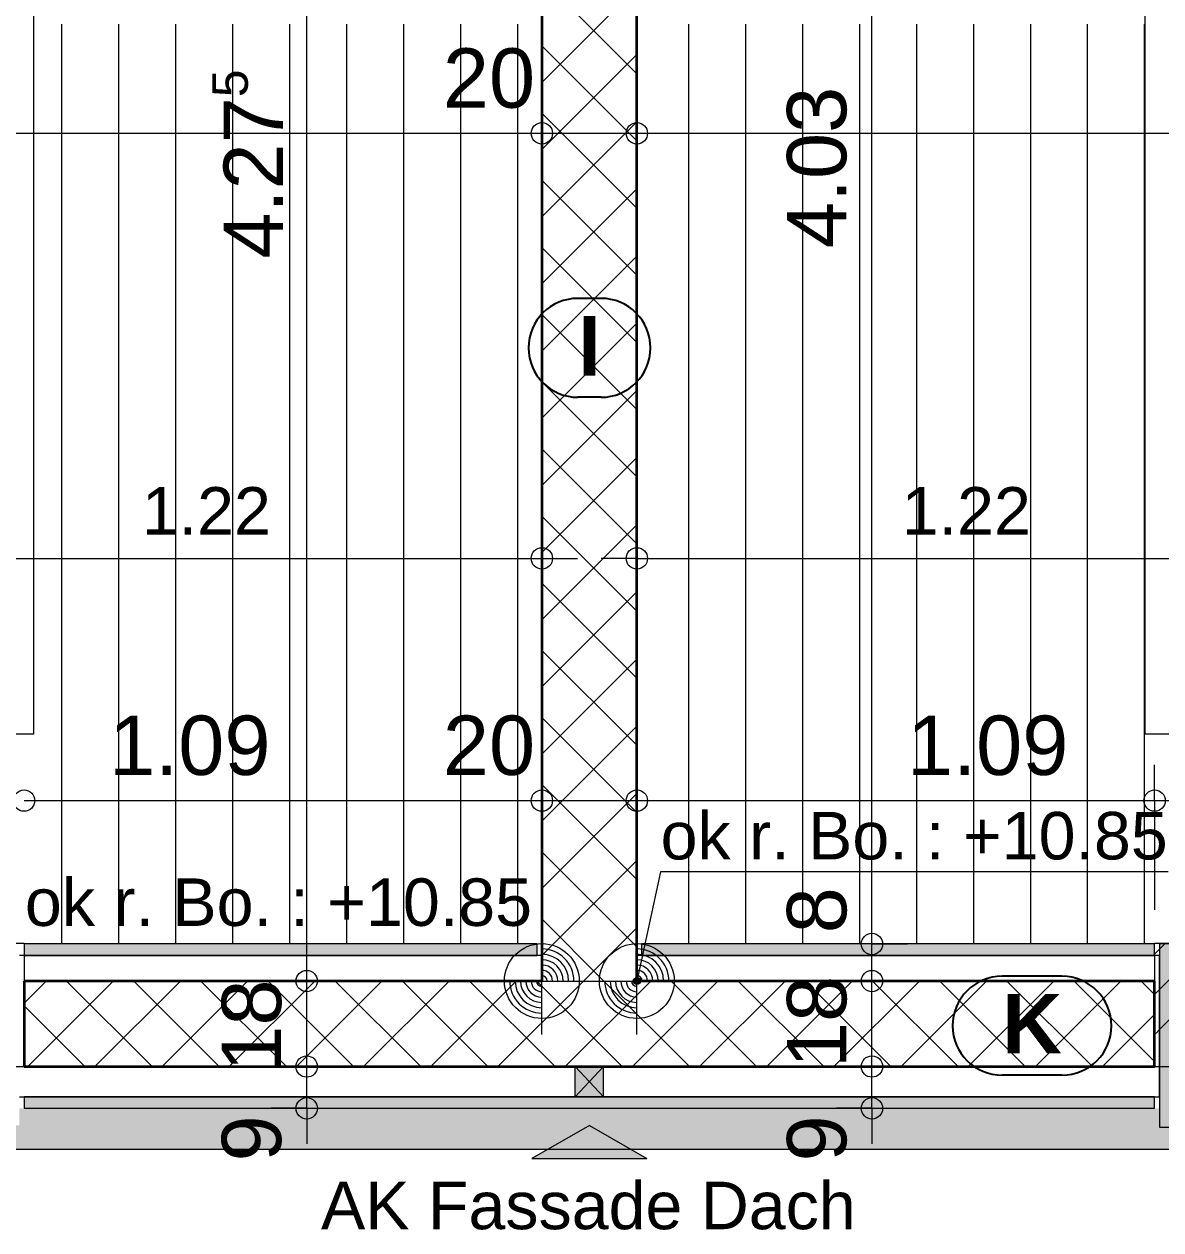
# Model space of a CAD drawing. Header units: metres. Extents: x 0.003 to 0.843, y 0.003 to 0.597.
# Drawn here: x 0.4546 to 0.5024, y 0.105 to 0.1558 of the extents above; entities that cross this region are included whole.
import ezdxf

# ---------------------------------------------------------------- set-up
doc = ezdxf.new("R2010")
doc.units = ezdxf.units.M
for name, pattern in [('AUSGEZOGEN', [0]), ('KURZGESTRICHELT', [0.0025, 0.0015, -0.001]), ('LINIE_17', [0.0005, 0, -0.0005]), ('PHANTOM', [63.5, 31.75, -6.35, 6.35, -6.35, 6.35, -6.35]), ('PUNKT', [6.35, 0, -6.35]), ('VERDECKT', [9.525, 6.35, -3.175])]:
    doc.linetypes.add(name, pattern=pattern)
for name, color, linetype, lineweight in [('Allgemein', 7, 'AUSGEZOGEN', 18), ('Ausbau Raeume', 7, 'AUSGEZOGEN', 18), ('Beton Ansicht', 7, 'AUSGEZOGEN', 13), ('Beton verdeckt vorne', 7, 'KURZGESTRICHELT', 13), ('Bodenplatte', 7, 'AUSGEZOGEN', 18), ('Decke', 7, 'AUSGEZOGEN', 35), ('Dichtung', 240, 'AUSGEZOGEN', 13), ('Holz Fassadenverkleidung', 7, 'AUSGEZOGEN', 18), ('Holz Unterkonstruktion', 7, 'AUSGEZOGEN', 25), ('Konstruktion oben', 7, 'VERDECKT', 13), ('Spengler', 7, 'AUSGEZOGEN', 18), ('Text Koten', 7, 'AUSGEZOGEN', 25), ('Text Werkplan Ausfuehrung', 7, 'AUSGEZOGEN', 25), ('Unterkonstruktion', 7, 'AUSGEZOGEN', 18), ('Vermassung Decke', 180, 'VERDECKT', 25), ('Wand Beton bewehrt', 7, 'AUSGEZOGEN', 35), ('Werkplan- Ausfuehrungsmasse', 7, 'AUSGEZOGEN', 13)]:
    doc.layers.add(name, color=color, linetype=linetype, lineweight=lineweight)
doc.layers.add('Entwaesserungsb._ Retentionb', color=7, linetype='AUSGEZOGEN', lineweight=25, true_color=0x494949)
doc.styles.add('ARIAL', font='ARIAL.TTF')

msp = doc.modelspace()

# ---------------------------------------------------------------- hatches: boundary and pattern name
at = {"layer": 'Allgemein', "linetype": 'AUSGEZOGEN', "lineweight": 13}
for points in [[(0.45456, 0.116577), (0.47616, 0.116577), (0.47616, 0.117057), (0.45456, 0.117057)], [(0.48056, 0.116577), (0.50216, 0.116577), (0.50216, 0.117057), (0.48056, 0.117057)], [(0.50236, 0.117057), (0.50236, 0.109337), (0.50316, 0.109337), (0.50316, 0.117057)], [(0.50216, 0.110617), (0.45456, 0.110617), (0.45456, 0.110137), (0.50216, 0.110137)]]:
    msp.add_hatch(color=32, dxfattribs=at).paths.add_polyline_path(points)
at = {"layer": 'Holz Unterkonstruktion', "linetype": 'AUSGEZOGEN', "lineweight": 13}
msp.add_hatch(color=32, dxfattribs=at).paths.add_polyline_path([(0.47776, 0.111897), (0.47776, 0.110617), (0.47896, 0.110617), (0.47896, 0.111897)])
at = {"layer": 'Spengler', "linetype": 'AUSGEZOGEN', "lineweight": 13, "true_color": 0xfafafa}
msp.add_hatch(color=7, dxfattribs=at).paths.add_polyline_path([(0.50236, 0.110137), (0.45436, 0.110137), (0.45436, 0.109417), (0.45356, 0.109417), (0.45356, 0.108417), (0.50316, 0.108417), (0.50316, 0.109417), (0.50236, 0.109417)])
at = {"layer": 'Text Werkplan Ausfuehrung', "linetype": 'AUSGEZOGEN', "lineweight": 13}
for points in [[(0.480502, 0.115543), (0.48025, 0.115598), (0.480213, 0.115529)], [(0.480502, 0.115543), (0.480213, 0.115529), (0.480507, 0.115466)], [(0.480507, 0.115466), (0.480213, 0.115529), (0.480218, 0.115451)], [(0.480507, 0.115466), (0.480218, 0.115451), (0.48047, 0.115397)], [(0.48047, 0.115397), (0.480218, 0.115451), (0.480259, 0.115387)], [(0.480461, 0.115607), (0.480314, 0.115639), (0.48025, 0.115598)], [(0.480461, 0.115607), (0.48025, 0.115598), (0.480502, 0.115543)], [(0.48047, 0.115397), (0.480259, 0.115387), (0.480406, 0.115355)], [(0.480406, 0.115355), (0.480259, 0.115387), (0.480328, 0.115351)], [(0.480314, 0.115639), (0.480461, 0.115607), (0.480392, 0.115644)], [(0.47836, 0.109417), (0.475935, 0.108017), (0.480785, 0.108017)]]:
    msp.add_hatch(color=7, dxfattribs=at).paths.add_polyline_path(points)

# ---------------------------------------------------------------- linework, layer by layer
at = {"layer": 'Allgemein', "color": 7, "linetype": 'AUSGEZOGEN', "lineweight": 13}
for p, q in [((0.47616, 0.117057), (0.45456, 0.117057)), ((0.45456, 0.117057), (0.45456, 0.116577)), ((0.47616, 0.116577), (0.47616, 0.117057)), ((0.50216, 0.117057), (0.48056, 0.117057)), ((0.48056, 0.117057), (0.48056, 0.116577)), ((0.50216, 0.116577), (0.50216, 0.117057)), ((0.50236, 0.117057), (0.50236, 0.116577)), ((0.50316, 0.117057), (0.50236, 0.117057)), ((0.45456, 0.116577), (0.45476, 0.116577)), ((0.45476, 0.116577), (0.47616, 0.116577)), ((0.48056, 0.116577), (0.50196, 0.116577)), ((0.50196, 0.116577), (0.50216, 0.116577)), ((0.50236, 0.116577), (0.50236, 0.110617)), ((0.45476, 0.110617), (0.45456, 0.110617)), ((0.45456, 0.110617), (0.45456, 0.110137)), ((0.50196, 0.110617), (0.45476, 0.110617)), ((0.50216, 0.110617), (0.50196, 0.110617)), ((0.50216, 0.110137), (0.50216, 0.110617)), ((0.50236, 0.110617), (0.50236, 0.110137)), ((0.45456, 0.110137), (0.50216, 0.110137)), ((0.50236, 0.110137), (0.50236, 0.109337)), ((0.50236, 0.109337), (0.50316, 0.109337))]:
    msp.add_line(p, q, dxfattribs=at)
at = {"layer": 'Ausbau Raeume', "color": 254, "linetype": 'AUSGEZOGEN', "lineweight": 18}
for p, q in [((0.456142, 0.148603), (0.456142, 0.155789)), ((0.458542, 0.148603), (0.458542, 0.155789)), ((0.460942, 0.148603), (0.460942, 0.155789)), ((0.463342, 0.148603), (0.463342, 0.155789)), ((0.465742, 0.148603), (0.465742, 0.155789)), ((0.468142, 0.148603), (0.468142, 0.155789)), ((0.470542, 0.148603), (0.470542, 0.155789)), ((0.472942, 0.148603), (0.472942, 0.155789)), ((0.475342, 0.148603), (0.475342, 0.155789)), ((0.482542, 0.148603), (0.482542, 0.155789)), ((0.484942, 0.148603), (0.484942, 0.155789)), ((0.487342, 0.148603), (0.487342, 0.155789)), ((0.489742, 0.148603), (0.489742, 0.155789)), ((0.492142, 0.148603), (0.492142, 0.155789)), ((0.494542, 0.148603), (0.494542, 0.155789)), ((0.496942, 0.148603), (0.496942, 0.155789)), ((0.499342, 0.148603), (0.499342, 0.155789)), ((0.501742, 0.148603), (0.501742, 0.155789)), ((0.456142, 0.141403), (0.456142, 0.148589)), ((0.458542, 0.141403), (0.458542, 0.148589)), ((0.460942, 0.141403), (0.460942, 0.148589)), ((0.463342, 0.141403), (0.463342, 0.148589)), ((0.465742, 0.141403), (0.465742, 0.148589)), ((0.468142, 0.141403), (0.468142, 0.148589)), ((0.470542, 0.141403), (0.470542, 0.148589)), ((0.472942, 0.141403), (0.472942, 0.148589)), ((0.475342, 0.141403), (0.475342, 0.148589)), ((0.482542, 0.141403), (0.482542, 0.148589)), ((0.484942, 0.141403), (0.484942, 0.148589)), ((0.487342, 0.141403), (0.487342, 0.148589)), ((0.489742, 0.141403), (0.489742, 0.148589)), ((0.492142, 0.141403), (0.492142, 0.148589)), ((0.494542, 0.141403), (0.494542, 0.148589)), ((0.496942, 0.141403), (0.496942, 0.148589)), ((0.499342, 0.141403), (0.499342, 0.148589)), ((0.501742, 0.141403), (0.501742, 0.148589)), ((0.456142, 0.134203), (0.456142, 0.141389)), ((0.458542, 0.134203), (0.458542, 0.141389)), ((0.460942, 0.134203), (0.460942, 0.141389)), ((0.463342, 0.134203), (0.463342, 0.141389)), ((0.465742, 0.134203), (0.465742, 0.141389)), ((0.468142, 0.134203), (0.468142, 0.141389)), ((0.470542, 0.134203), (0.470542, 0.141389)), ((0.472942, 0.134203), (0.472942, 0.141389)), ((0.475342, 0.134203), (0.475342, 0.141389)), ((0.482542, 0.134203), (0.482542, 0.141389)), ((0.484942, 0.134203), (0.484942, 0.141389)), ((0.487342, 0.134203), (0.487342, 0.141389)), ((0.489742, 0.134203), (0.489742, 0.141389)), ((0.492142, 0.134203), (0.492142, 0.141389)), ((0.494542, 0.134203), (0.494542, 0.141389)), ((0.496942, 0.134203), (0.496942, 0.141389)), ((0.499342, 0.134203), (0.499342, 0.141389)), ((0.501742, 0.134203), (0.501742, 0.141389)), ((0.456142, 0.127003), (0.456142, 0.134189)), ((0.458542, 0.127003), (0.458542, 0.134189)), ((0.460942, 0.127003), (0.460942, 0.134189)), ((0.463342, 0.127003), (0.463342, 0.134189)), ((0.465742, 0.127003), (0.465742, 0.134189)), ((0.468142, 0.127003), (0.468142, 0.134189)), ((0.470542, 0.127003), (0.470542, 0.134189)), ((0.472942, 0.127003), (0.472942, 0.134189)), ((0.475342, 0.127003), (0.475342, 0.134189)), ((0.482542, 0.127003), (0.482542, 0.134189)), ((0.484942, 0.127003), (0.484942, 0.134189)), ((0.487342, 0.127003), (0.487342, 0.134189)), ((0.489742, 0.127003), (0.489742, 0.134189)), ((0.492142, 0.127003), (0.492142, 0.134189)), ((0.494542, 0.127003), (0.494542, 0.134189)), ((0.496942, 0.127003), (0.496942, 0.134189)), ((0.499342, 0.127003), (0.499342, 0.134189)), ((0.501742, 0.127003), (0.501742, 0.134189)), ((0.456142, 0.119803), (0.456142, 0.126989)), ((0.458542, 0.119803), (0.458542, 0.126989)), ((0.460942, 0.119803), (0.460942, 0.126989)), ((0.463342, 0.119803), (0.463342, 0.126989)), ((0.465742, 0.119803), (0.465742, 0.126989)), ((0.468142, 0.119803), (0.468142, 0.126989)), ((0.470542, 0.119803), (0.470542, 0.126989)), ((0.472942, 0.119803), (0.472942, 0.126989)), ((0.475342, 0.119803), (0.475342, 0.126989)), ((0.482542, 0.119803), (0.482542, 0.126989)), ((0.484942, 0.119803), (0.484942, 0.126989)), ((0.487342, 0.119803), (0.487342, 0.126989)), ((0.489742, 0.119803), (0.489742, 0.126989)), ((0.492142, 0.119803), (0.492142, 0.126989)), ((0.494542, 0.119803), (0.494542, 0.126989)), ((0.496942, 0.119803), (0.496942, 0.126989)), ((0.499342, 0.119803), (0.499342, 0.126989)), ((0.501742, 0.119803), (0.501742, 0.126989)), ((0.456142, 0.117057), (0.456142, 0.119789)), ((0.458542, 0.117057), (0.458542, 0.119789)), ((0.460942, 0.117057), (0.460942, 0.119789)), ((0.463342, 0.117057), (0.463342, 0.119789)), ((0.465742, 0.117057), (0.465742, 0.119789)), ((0.468142, 0.117057), (0.468142, 0.119789)), ((0.470542, 0.117057), (0.470542, 0.119789)), ((0.472942, 0.117057), (0.472942, 0.119789)), ((0.475342, 0.117057), (0.475342, 0.119789)), ((0.482542, 0.117057), (0.482542, 0.119789)), ((0.484942, 0.117057), (0.484942, 0.119789)), ((0.487342, 0.117057), (0.487342, 0.119789)), ((0.489742, 0.117057), (0.489742, 0.119789)), ((0.492142, 0.117057), (0.492142, 0.119789)), ((0.494542, 0.117057), (0.494542, 0.119789)), ((0.496942, 0.117057), (0.496942, 0.119789)), ((0.499342, 0.117057), (0.499342, 0.119789)), ((0.501742, 0.117057), (0.501742, 0.119789))]:
    msp.add_line(p, q, dxfattribs=at)
at = {"layer": 'Beton Ansicht', "color": 7, "linetype": 'AUSGEZOGEN', "lineweight": 13}
for p, q in [((0.39126, 0.117097), (0.45456, 0.117097)), ((0.45456, 0.117097), (0.45456, 0.117057)), ((0.50216, 0.117097), (0.50216, 0.117057)), ((0.50216, 0.117097), (0.56546, 0.117097))]:
    msp.add_line(p, q, dxfattribs=at)
at = {"layer": 'Beton verdeckt vorne', "color": 7, "linetype": 'VERDECKT', "lineweight": 13}
for p, q in [((0.45456, 0.117057), (0.45456, 0.115497)), ((0.50216, 0.116577), (0.50216, 0.115497)), ((0.39126, 0.111897), (0.45456, 0.111897)), ((0.50216, 0.111897), (0.56546, 0.111897))]:
    msp.add_line(p, q, dxfattribs=at)
at = {"layer": 'Bodenplatte', "color": 92, "linetype": 'VERDECKT', "lineweight": 18, "true_color": 0x00c600}
msp.add_line((0.31916, 0.111897), (0.63756, 0.111897), dxfattribs=at)
at = {"layer": 'Decke', "color": 92, "linetype": 'LINIE_17', "lineweight": 18, "true_color": 0x00c600}
for p, q in [((0.45496, 0.159097), (0.45496, 0.125897)), ((0.50176, 0.125897), (0.50176, 0.159097)), ((0.45496, 0.125897), (0.39086, 0.125897)), ((0.56586, 0.125897), (0.50176, 0.125897))]:
    msp.add_line(p, q, dxfattribs=at)
at = {"layer": 'Decke', "color": 92, "linetype": 'PHANTOM', "lineweight": 18, "true_color": 0x00c600}
msp.add_line((0.31916, 0.111897), (0.63756, 0.111897), dxfattribs=at)
at = {"layer": 'Dichtung', "color": 21, "linetype": 'AUSGEZOGEN', "lineweight": 13, "true_color": 0xffa8a8}
for p, q in [((0.50216, 0.116634), (0.502623, 0.117097)), ((0.50216, 0.114937), (0.50357, 0.116347)), ((0.502302, 0.113381), (0.504419, 0.115498)), ((0.50216, 0.11324), (0.502297, 0.113377))]:
    msp.add_line(p, q, dxfattribs=at)
at = {"layer": 'Entwaesserungsb._ Retentionb', "color": 7, "linetype": 'LINIE_17', "lineweight": 13}
msp.add_line((0.32436, 0.120097), (0.63236, 0.120097), dxfattribs=at)
at = {"layer": 'Holz Fassadenverkleidung', "color": 7, "linetype": 'LINIE_17', "lineweight": 13}
msp.add_line((0.64004, 0.109417), (0.31668, 0.109417), dxfattribs=at)
at = {"layer": 'Holz Unterkonstruktion', "color": 7, "linetype": 'AUSGEZOGEN', "lineweight": 13}
for p, q in [((0.47776, 0.110617), (0.47776, 0.111897)), ((0.47776, 0.111897), (0.47896, 0.111897)), ((0.47896, 0.111897), (0.47776, 0.110617)), ((0.47776, 0.111897), (0.47896, 0.110617)), ((0.47896, 0.110617), (0.47896, 0.111897)), ((0.47776, 0.110617), (0.47896, 0.110617))]:
    msp.add_line(p, q, dxfattribs=at)
at = {"layer": 'Konstruktion oben', "color": 7, "linetype": 'PUNKT', "lineweight": 18}
msp.add_line((0.64004, 0.109417), (0.31668, 0.109417), dxfattribs=at)
at = {"layer": 'Spengler', "color": 7, "linetype": 'AUSGEZOGEN', "lineweight": 13}
msp.add_line((0.45396, 0.108417), (0.50276, 0.108417), dxfattribs=at)
at = {"layer": 'Text Koten', "color": 240, "linetype": 'AUSGEZOGEN', "lineweight": 13}
for p, q in [((0.47636, 0.113247), (0.47636, 0.117747)), ((0.48036, 0.113247), (0.48036, 0.117747)), ((0.47636, 0.113922), (0.47636, 0.117072)), ((0.48036, 0.113922), (0.48036, 0.117072)), ((0.47411, 0.115497), (0.47861, 0.115497)), ((0.474787, 0.115497), (0.477935, 0.115497)), ((0.47811, 0.115497), (0.48261, 0.115497)), ((0.478787, 0.115497), (0.481935, 0.115497))]:
    msp.add_line(p, q, dxfattribs=at)
for centre in [(0.47636, 0.115497), (0.48036, 0.115497)]:
    msp.add_circle(centre, 0.001575, dxfattribs=at)
for centre, radius, start, end in [((0.47636, 0.115497), 0.00135, 0, 90), ((0.48036, 0.115497), 0.00135, 0, 90), ((0.47636, 0.115497), 0.001125, 0, 90), ((0.47636, 0.115497), 0.0009, 0, 90), ((0.48036, 0.115497), 0.001125, 0, 90), ((0.48036, 0.115497), 0.0009, 0, 90), ((0.47636, 0.115497), 0.000675, 0, 90), ((0.47636, 0.115497), 0.00045, 0, 90), ((0.48036, 0.115497), 0.000675, 0, 90), ((0.48036, 0.115497), 0.00045, 0, 90), ((0.47636, 0.115497), 0.00135, 180, 270), ((0.47636, 0.115497), 0.001125, 180, 270), ((0.47636, 0.115497), 0.0009, 180, 270), ((0.47636, 0.115497), 0.000675, 180, 270), ((0.47636, 0.115497), 0.00045, 180, 270), ((0.47636, 0.115497), 0.000225, 180, 270), ((0.47636, 0.115497), 0.000225, 0, 90), ((0.48036, 0.115497), 0.00135, 180, 270), ((0.48036, 0.115497), 0.001125, 180, 270), ((0.48036, 0.115497), 0.0009, 180, 270), ((0.48036, 0.115497), 0.000675, 180, 270), ((0.48036, 0.115497), 0.00045, 180, 270), ((0.48036, 0.115497), 0.000225, 180, 270), ((0.48036, 0.115497), 0.000225, 0, 90)]:
    msp.add_arc(centre, radius, start, end, dxfattribs=at)
at = {"layer": 'Text Werkplan Ausfuehrung', "color": 92, "linetype": 'AUSGEZOGEN', "lineweight": 25, "true_color": 0x00b300}
for p, q in [((0.478851, 0.144247), (0.477881, 0.144247)), ((0.478851, 0.140081), (0.477881, 0.140081)), ((0.498261, 0.115697), (0.495739, 0.115697)), ((0.498261, 0.111531), (0.495739, 0.111531))]:
    msp.add_line(p, q, dxfattribs=at)
at = {"layer": 'Text Werkplan Ausfuehrung', "color": 7, "linetype": 'AUSGEZOGEN', "lineweight": 13}
for p, q in [((0.48136, 0.120097), (0.48036, 0.115497)), ((0.502727, 0.120097), (0.48136, 0.120097)), ((0.480213, 0.115529), (0.480213, 0.115529)), ((0.480328, 0.115351), (0.480328, 0.115351)), ((0.480392, 0.115644), (0.480392, 0.115644)), ((0.480507, 0.115466), (0.480507, 0.115466)), ((0.47836, 0.109417), (0.475935, 0.108017)), ((0.47836, 0.109417), (0.480785, 0.108017)), ((0.475935, 0.108017), (0.480785, 0.108017))]:
    msp.add_line(p, q, dxfattribs=at)
msp.add_circle((0.48036, 0.115497), 0.00015, dxfattribs=at)
at = {"layer": 'Text Werkplan Ausfuehrung', "color": 92, "linetype": 'AUSGEZOGEN', "lineweight": 25, "true_color": 0x00b300}
for centre, start, end in [((0.477881, 0.142164), 90, 270), ((0.478851, 0.142164), 270, 90), ((0.495739, 0.113614), 90, 270), ((0.498261, 0.113614), 270, 90)]:
    msp.add_arc(centre, 0.002083, start, end, dxfattribs=at)
at = {"layer": 'Unterkonstruktion', "color": 7, "linetype": 'AUSGEZOGEN', "lineweight": 13}
for p, q in [((0.45456, 0.116577), (0.45436, 0.116577)), ((0.45476, 0.116577), (0.45456, 0.116577)), ((0.47616, 0.116577), (0.45476, 0.116577)), ((0.47636, 0.116577), (0.47616, 0.116577)), ((0.47636, 0.115977), (0.47636, 0.116577)), ((0.48056, 0.116577), (0.48036, 0.116577)), ((0.48036, 0.116577), (0.48036, 0.115977)), ((0.50196, 0.116577), (0.48056, 0.116577)), ((0.50216, 0.116577), (0.50196, 0.116577)), ((0.50236, 0.116577), (0.50216, 0.116577)), ((0.50236, 0.110617), (0.50236, 0.116577)), ((0.47636, 0.115497), (0.47636, 0.115977)), ((0.48036, 0.115977), (0.48036, 0.115497)), ((0.45456, 0.111897), (0.45456, 0.115497)), ((0.45456, 0.115497), (0.45476, 0.115497)), ((0.45476, 0.115497), (0.47636, 0.115497)), ((0.48036, 0.115497), (0.50196, 0.115497)), ((0.50196, 0.115497), (0.50216, 0.115497)), ((0.50216, 0.115497), (0.50216, 0.111897)), ((0.45476, 0.111897), (0.45456, 0.111897)), ((0.50196, 0.111897), (0.45476, 0.111897)), ((0.50216, 0.111897), (0.50196, 0.111897)), ((0.45436, 0.110617), (0.45456, 0.110617)), ((0.45456, 0.110617), (0.45476, 0.110617)), ((0.45476, 0.110617), (0.50196, 0.110617)), ((0.50196, 0.110617), (0.50216, 0.110617)), ((0.50216, 0.110617), (0.50236, 0.110617))]:
    msp.add_line(p, q, dxfattribs=at)
at = {"layer": 'Vermassung Decke', "color": 92, "linetype": 'AUSGEZOGEN', "lineweight": 13, "true_color": 0x00c600}
for p, q in [((0.47636, 0.133297), (0.47636, 0.134797)), ((0.48036, 0.133297), (0.48036, 0.134797)), ((0.45196, 0.133297), (0.47636, 0.133297)), ((0.47636, 0.133297), (0.47636, 0.131797)), ((0.47636, 0.133297), (0.47636, 0.133297)), ((0.47636, 0.133297), (0.47786, 0.133297)), ((0.48036, 0.133297), (0.47886, 0.133297)), ((0.48036, 0.133297), (0.48036, 0.131797)), ((0.48036, 0.133297), (0.48036, 0.133297))]:
    msp.add_line(p, q, dxfattribs=at)
msp.add_lwpolyline([(0.48036, 0.133297), (0.487227, 0.133297), (0.487227, 0.133297), (0.498091, 0.133297), (0.498091, 0.133297), (0.50476, 0.133297)], dxfattribs=at)
for centre in [(0.47636, 0.133297), (0.48036, 0.133297)]:
    msp.add_circle(centre, 0.00045, dxfattribs=at)
at = {"layer": 'Wand Beton bewehrt', "color": 7, "linetype": 'AUSGEZOGEN', "lineweight": 35}
for p, q in [((0.47636, 0.197637), (0.47636, 0.117057)), ((0.48036, 0.117057), (0.48036, 0.197637)), ((0.47636, 0.117057), (0.47636, 0.116577)), ((0.48036, 0.116577), (0.48036, 0.117057)), ((0.47636, 0.116577), (0.47636, 0.115977)), ((0.48036, 0.115977), (0.48036, 0.116577)), ((0.47636, 0.115977), (0.47636, 0.115497)), ((0.48036, 0.115497), (0.48036, 0.115977)), ((0.45476, 0.115497), (0.45456, 0.115497)), ((0.45456, 0.115497), (0.45456, 0.111897)), ((0.47636, 0.115497), (0.45476, 0.115497)), ((0.50196, 0.115497), (0.48036, 0.115497)), ((0.50216, 0.115497), (0.50196, 0.115497)), ((0.50216, 0.111897), (0.50216, 0.115497)), ((0.45456, 0.111897), (0.45476, 0.111897)), ((0.45476, 0.111897), (0.50196, 0.111897)), ((0.50196, 0.111897), (0.50216, 0.111897))]:
    msp.add_line(p, q, dxfattribs=at)
at = {"layer": 'Wand Beton bewehrt', "color": 7, "linetype": 'AUSGEZOGEN', "lineweight": 13}
for p, q in [((0.47636, 0.157708), (0.48036, 0.153708)), ((0.47636, 0.153342), (0.48036, 0.157342)), ((0.47636, 0.154879), (0.48036, 0.150879)), ((0.47636, 0.150514), (0.48036, 0.154514)), ((0.47636, 0.152051), (0.48036, 0.148051)), ((0.47636, 0.147685), (0.48036, 0.151685)), ((0.47636, 0.149223), (0.48036, 0.145223)), ((0.47636, 0.144857), (0.48036, 0.148857)), ((0.47636, 0.146394), (0.48036, 0.142394)), ((0.47636, 0.142028), (0.48036, 0.146028)), ((0.47636, 0.143566), (0.48036, 0.139566)), ((0.47636, 0.1392), (0.48036, 0.1432)), ((0.47636, 0.140737), (0.48036, 0.136737)), ((0.47636, 0.136372), (0.48036, 0.140372)), ((0.47636, 0.137909), (0.48036, 0.133909)), ((0.47636, 0.133543), (0.48036, 0.137543)), ((0.47636, 0.13508), (0.48036, 0.13108)), ((0.47636, 0.130715), (0.48036, 0.134715)), ((0.47636, 0.132252), (0.48036, 0.128252)), ((0.47636, 0.127886), (0.48036, 0.131886)), ((0.47636, 0.129424), (0.48036, 0.125424)), ((0.47636, 0.125058), (0.48036, 0.129058)), ((0.47636, 0.126595), (0.48036, 0.122595)), ((0.47636, 0.122229), (0.48036, 0.126229)), ((0.47636, 0.123767), (0.48036, 0.119767)), ((0.47636, 0.119401), (0.48036, 0.123401)), ((0.47636, 0.120938), (0.48036, 0.116938)), ((0.47636, 0.116573), (0.48036, 0.120573)), ((0.47636, 0.11811), (0.478973, 0.115497)), ((0.478113, 0.115497), (0.48036, 0.117744)), ((0.45456, 0.114572), (0.455486, 0.115497)), ((0.454714, 0.111897), (0.458314, 0.115497)), ((0.459945, 0.111897), (0.456345, 0.115497)), ((0.457543, 0.111897), (0.461143, 0.115497)), ((0.462774, 0.111897), (0.459174, 0.115497)), ((0.460371, 0.111897), (0.463971, 0.115497)), ((0.465602, 0.111897), (0.462002, 0.115497)), ((0.463199, 0.111897), (0.466799, 0.115497)), ((0.46843, 0.111897), (0.46483, 0.115497)), ((0.466028, 0.111897), (0.469628, 0.115497)), ((0.471259, 0.111897), (0.467659, 0.115497)), ((0.468856, 0.111897), (0.472456, 0.115497)), ((0.474087, 0.111897), (0.470487, 0.115497)), ((0.471685, 0.111897), (0.475285, 0.115497)), ((0.476916, 0.111897), (0.473316, 0.115497)), ((0.474513, 0.111897), (0.478113, 0.115497)), ((0.479744, 0.111897), (0.476144, 0.115497)), ((0.477342, 0.111897), (0.480942, 0.115497)), ((0.482573, 0.111897), (0.478973, 0.115497)), ((0.48017, 0.111897), (0.48377, 0.115497)), ((0.485401, 0.111897), (0.481801, 0.115497)), ((0.482998, 0.111897), (0.486598, 0.115497)), ((0.488229, 0.111897), (0.484629, 0.115497)), ((0.485827, 0.111897), (0.489427, 0.115497)), ((0.491058, 0.111897), (0.487458, 0.115497)), ((0.488655, 0.111897), (0.492255, 0.115497)), ((0.493886, 0.111897), (0.490286, 0.115497)), ((0.491484, 0.111897), (0.495084, 0.115497)), ((0.496715, 0.111897), (0.493115, 0.115497)), ((0.494312, 0.111897), (0.497912, 0.115497)), ((0.499543, 0.111897), (0.495943, 0.115497)), ((0.497141, 0.111897), (0.500741, 0.115497)), ((0.50216, 0.112109), (0.498771, 0.115497)), ((0.50216, 0.114937), (0.5016, 0.115497)), ((0.457117, 0.111897), (0.45456, 0.114454)), ((0.499969, 0.111897), (0.50216, 0.114088))]:
    msp.add_line(p, q, dxfattribs=at)
at = {"layer": 'Werkplan- Ausfuehrungsmasse', "color": 7, "linetype": 'AUSGEZOGEN', "lineweight": 13}
for p, q in [((0.46646, 0.115497), (0.46646, 0.200997)), ((0.49026, 0.117057), (0.49026, 0.197637)), ((0.47636, 0.151197), (0.47636, 0.152697)), ((0.48036, 0.151197), (0.48036, 0.152697)), ((0.32596, 0.151197), (0.47636, 0.151197)), ((0.47636, 0.151197), (0.47636, 0.149697)), ((0.47636, 0.151197), (0.47636, 0.151197)), ((0.47636, 0.151197), (0.48036, 0.151197)), ((0.48036, 0.151197), (0.48036, 0.149697)), ((0.48036, 0.151197), (0.48036, 0.151197)), ((0.48036, 0.151197), (0.63076, 0.151197)), ((0.47636, 0.123097), (0.47636, 0.124597)), ((0.48036, 0.123097), (0.48036, 0.124597)), ((0.50216, 0.123097), (0.50216, 0.124597)), ((0.45456, 0.123097), (0.47636, 0.123097)), ((0.47636, 0.123097), (0.47636, 0.121597)), ((0.47636, 0.123097), (0.47636, 0.123097)), ((0.47636, 0.123097), (0.48036, 0.123097)), ((0.48036, 0.123097), (0.48036, 0.121597)), ((0.48036, 0.123097), (0.48036, 0.123097)), ((0.48036, 0.123097), (0.50216, 0.123097)), ((0.50216, 0.123097), (0.50216, 0.121597)), ((0.50216, 0.123097), (0.56546, 0.123097)), ((0.49026, 0.117057), (0.48876, 0.117057)), ((0.49026, 0.117057), (0.49176, 0.117057)), ((0.49026, 0.117057), (0.49026, 0.117057)), ((0.49026, 0.115497), (0.49026, 0.117057)), ((0.46646, 0.115497), (0.46496, 0.115497)), ((0.46646, 0.115497), (0.46796, 0.115497)), ((0.46646, 0.111897), (0.46646, 0.115497)), ((0.49026, 0.115497), (0.48876, 0.115497)), ((0.49026, 0.115497), (0.49176, 0.115497)), ((0.49026, 0.115497), (0.49026, 0.115497)), ((0.49026, 0.111897), (0.49026, 0.115497)), ((0.46646, 0.111897), (0.46496, 0.111897)), ((0.46646, 0.111897), (0.46796, 0.111897)), ((0.46646, 0.110137), (0.46646, 0.111897)), ((0.49026, 0.111897), (0.48876, 0.111897)), ((0.49026, 0.111897), (0.49176, 0.111897)), ((0.49026, 0.111897), (0.49026, 0.111897)), ((0.49026, 0.110137), (0.49026, 0.111897)), ((0.46646, 0.110137), (0.46496, 0.110137)), ((0.46646, 0.110137), (0.46796, 0.110137)), ((0.46646, 0.110137), (0.46646, 0.108637)), ((0.49026, 0.110137), (0.48876, 0.110137)), ((0.49026, 0.110137), (0.49176, 0.110137)), ((0.49026, 0.110137), (0.49026, 0.110137)), ((0.49026, 0.110137), (0.49026, 0.108637))]:
    msp.add_line(p, q, dxfattribs=at)
msp.add_lwpolyline([(0.50216, 0.123097), (0.50216, 0.121083), (0.50216, 0.121083), (0.50216, 0.120445), (0.50216, 0.120445), (0.50216, 0.118497)], dxfattribs=at)
for centre in [(0.47636, 0.151197), (0.48036, 0.151197), (0.45456, 0.123097), (0.47636, 0.123097), (0.48036, 0.123097), (0.50216, 0.123097), (0.49026, 0.117057), (0.46646, 0.115497), (0.49026, 0.115497), (0.46646, 0.111897), (0.49026, 0.111897), (0.46646, 0.110137), (0.49026, 0.110137)]:
    msp.add_circle(centre, 0.00045, dxfattribs=at)

# ---------------------------------------------------------------- texts
at = {"layer": 'Text Koten', "color": 7, "linetype": 'AUSGEZOGEN', "lineweight": 18, "char_height": 0.002, "width": 0.001, "attachment_point": 7, "style": 'ARIAL'}
for insert in [(0.48136, 0.120591), (0.454593, 0.117791)]:
    msp.add_mtext('ok\\~r.\\~Bo.\\~:\\~+10.85', dxfattribs=dict(at, insert=insert))
at = {"layer": 'Text Werkplan Ausfuehrung', "color": 92, "linetype": 'AUSGEZOGEN', "lineweight": 25, "true_color": 0x00b300, "char_height": 0.0025, "width": 0.00125, "attachment_point": 7, "style": 'ARIAL'}
for s, insert in [('\\fArial|i0|b1|c0|p0;I', (0.477881, 0.140997)), ('\\fArial|i0|b1|c0|p0;K', (0.495739, 0.112447))]:
    msp.add_mtext(s, dxfattribs=dict(at, insert=insert))
at = {"layer": 'Text Werkplan Ausfuehrung', "color": 7, "linetype": 'AUSGEZOGEN', "lineweight": 18, "insert": (0.46706, 0.105017), "char_height": 0.002, "width": 0.001, "attachment_point": 7, "style": 'ARIAL'}
msp.add_mtext('AK\\~Fassade\\~Dach', dxfattribs=at)
at = {"layer": 'Vermassung Decke', "color": 92, "linetype": 'AUSGEZOGEN', "lineweight": 18, "true_color": 0x00c600, "char_height": 0.002, "width": 0.001, "attachment_point": 7, "style": 'ARIAL'}
for insert in [(0.459515, 0.134297), (0.491515, 0.134297)]:
    msp.add_mtext('1.22', dxfattribs=dict(at, insert=insert))
at = {"layer": 'Werkplan- Ausfuehrungsmasse', "color": 7, "linetype": 'AUSGEZOGEN', "lineweight": 25, "char_height": 0.0025, "width": 0.00125, "attachment_point": 7, "style": 'ARIAL'}
for s, insert in [('20', (0.472192, 0.15224)), ('1.09', (0.458138, 0.12414)), ('20', (0.472192, 0.12414)), ('1.09', (0.491734, 0.12414))]:
    msp.add_mtext(s, dxfattribs=dict(at, insert=insert))
at = {"layer": 'Werkplan- Ausfuehrungsmasse', "color": 7, "linetype": 'AUSGEZOGEN', "lineweight": 25, "attachment_point": 7, "rotation": 90, "style": 'ARIAL'}
for s, insert, char_height, width in [('5', (0.464002, 0.152718), 0.0015, 0.00075), ('4.03', (0.489216, 0.146361), 0.0025, 0.00125), ('4.27', (0.46546, 0.145921), 0.0025, 0.00125), ('8', (0.489217, 0.117507), 0.0025, 0.00125), ('18', (0.465417, 0.11168), 0.0025, 0.00125), ('18', (0.489217, 0.111832), 0.0025, 0.00125), ('9', (0.465417, 0.107898), 0.0025, 0.00125), ('9', (0.489217, 0.107898), 0.0025, 0.00125)]:
    msp.add_mtext(s, dxfattribs=dict(at, insert=insert, char_height=char_height, width=width))

doc.saveas('drawing.dxf')
